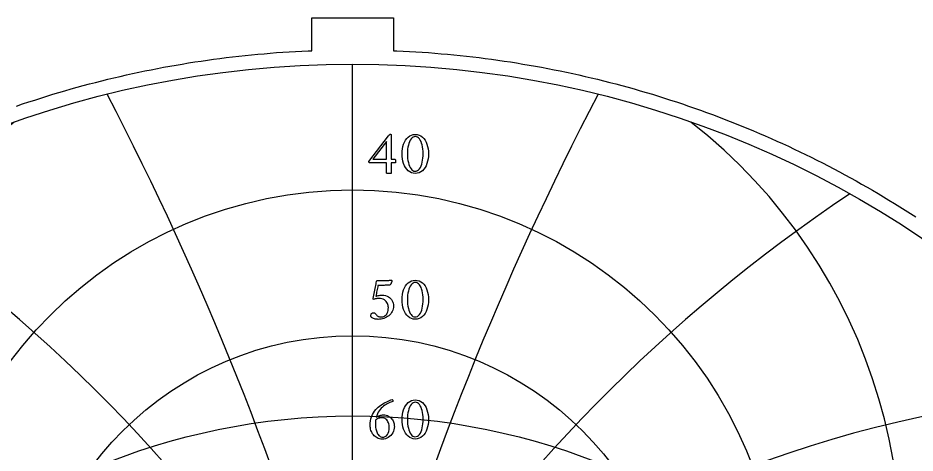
# Model space of a CAD drawing. Header units: millimetres. Extents: x -32.4 to 32.4, y -32.4 to 33.4.
# Drawn here: x -10.48 to 17.62, y 19.72 to 33.35 of the extents above; entities that cross this region are included whole.
import ezdxf

# ---------------------------------------------------------------- set-up
doc = ezdxf.new("R2010")
doc.units = ezdxf.units.MM
for name, color, linetype in [('CUT_OUTER', 1, 'Continuous'), ('ENGRAVE', 7, 'Continuous'), ('ENGRAVE_FINE', 8, 'Continuous'), ('TEXT', 5, 'Continuous')]:
    doc.layers.add(name, color=color, linetype=linetype)

msp = doc.modelspace()

# ---------------------------------------------------------------- linework, layer by layer
at = {"layer": 'CUT_OUTER'}
msp.add_lwpolyline([(-10.5238, 30.5904), (-10.3359, 30.6544), (-10.1476, 30.7172), (-9.9589, 30.7789), (-9.7699, 30.8395), (-9.5805, 30.8988), (-9.3907, 30.957), (-9.2006, 31.0141), (-9.0101, 31.0699), (-8.8193, 31.1246), (-8.6282, 31.1782), (-8.4367, 31.2305), (-8.2449, 31.2817), (-8.0528, 31.3317), (-7.8604, 31.3805), (-7.6677, 31.4282), (-7.4747, 31.4746), (-7.2815, 31.5199), (-7.0879, 31.564), (-6.8941, 31.6069), (-6.7001, 31.6486), (-6.5057, 31.6891), (-6.3112, 31.7284), (-6.1164, 31.7665), (-5.9213, 31.8035), (-5.7261, 31.8392), (-5.5306, 31.8737), (-5.3349, 31.9071), (-5.1391, 31.9392), (-4.943, 31.9701), (-4.7467, 31.9999), (-4.5503, 32.0284), (-4.3537, 32.0557), (-4.1569, 32.0818), (-3.96, 32.1067), (-3.7629, 32.1304), (-3.5657, 32.1529), (-3.3683, 32.1742), (-3.1709, 32.1942), (-2.9733, 32.2131), (-2.7755, 32.2307), (-2.5777, 32.2471), (-2.3798, 32.2623), (-2.1818, 32.2763), (-1.9837, 32.2891), (-1.7856, 32.3007), (-1.5873, 32.311), (-1.3891, 32.3202), (-1.2775, 32.3246), (-1.2775, 33.35), (1.2775, 33.35), (1.2775, 32.3246), (1.3891, 32.3202), (1.5873, 32.311), (1.7856, 32.3007), (1.9837, 32.2891), (2.1818, 32.2763), (2.3798, 32.2623), (2.5777, 32.2471), (2.7755, 32.2307), (2.9733, 32.2131), (3.1709, 32.1942), (3.3683, 32.1742), (3.5657, 32.1529), (3.7629, 32.1304), (3.96, 32.1067), (4.1569, 32.0818), (4.3537, 32.0557), (4.5503, 32.0284), (4.7467, 31.9999), (4.943, 31.9701), (5.1391, 31.9392), (5.3349, 31.9071), (5.5306, 31.8737), (5.7261, 31.8392), (5.9213, 31.8035), (6.1164, 31.7665), (6.3112, 31.7284), (6.5057, 31.6891), (6.7001, 31.6486), (6.8941, 31.6069), (7.0879, 31.564), (7.2815, 31.5199), (7.4747, 31.4746), (7.6677, 31.4282), (7.8604, 31.3805), (8.0528, 31.3317), (8.2449, 31.2817), (8.4367, 31.2305), (8.6282, 31.1782), (8.8193, 31.1246), (9.0101, 31.0699), (9.2006, 31.0141), (9.3907, 30.957), (9.5805, 30.8988), (9.7699, 30.8395), (9.9589, 30.7789), (10.1476, 30.7172), (10.3359, 30.6544), (10.5238, 30.5904), (10.7113, 30.5252), (10.8984, 30.459), (11.0851, 30.3915), (11.2713, 30.3229), (11.4572, 30.2532), (11.6426, 30.1823), (11.8276, 30.1103), (12.0121, 30.0372), (12.1962, 29.9629), (12.3798, 29.8875), (12.563, 29.811), (12.7456, 29.7333), (12.9278, 29.6546), (13.1096, 29.5747), (13.2908, 29.4937), (13.4715, 29.4116), (13.6517, 29.3284), (13.8314, 29.2441), (14.0106, 29.1586), (14.1892, 29.0721), (14.3674, 28.9845), (14.5449, 28.8958), (14.722, 28.806), (14.8984, 28.7151), (15.0743, 28.6232), (15.2497, 28.5302), (15.4245, 28.436), (15.5986, 28.3409), (15.7722, 28.2446), (15.9453, 28.1473), (16.1177, 28.0489), (16.2895, 27.9495), (16.4607, 27.849), (16.6312, 27.7475), (16.8012, 27.645), (16.9705, 27.5413), (17.1391, 27.4367), (17.3072, 27.331), (17.4745, 27.2243), (17.6413, 27.1166)], dxfattribs=at)
at = {"layer": 'ENGRAVE'}
msp.add_lwpolyline([(0, -31.9), (0, 31.9)], dxfattribs=at)
for centre, radius in [((0, 0), 31.9), ((0, 14.5747), 13.3889), ((0, 13.2116), 10.184), ((0, 0), 20.8814)]:
    msp.add_circle(centre, radius, dxfattribs=at)
for centre, radius, start, end in [((0, 16.553), 17.191, 128.06492, 51.93508), ((0, 19.4782), 21.9497, 169.45964, 10.54036)]:
    msp.add_arc(centre, radius, start, end, dxfattribs=at)
at = {"layer": 'ENGRAVE_FINE'}
for centre, radius, start, end in [((-93.4546, -13.8211), 96.7513, 4.538076, 27.570466), ((-93.4546, -13.8211), 96.7513, 4.538076, 27.570466), ((93.4546, -13.8211), 96.7513, 152.429534, 175.461924), ((93.4546, -13.8211), 96.7513, 152.429534, 175.461924), ((-43.3724, -13.8211), 50.0822, 9.22112, 56.28768), ((-43.3724, -13.8211), 50.0822, 9.22112, 56.28768), ((43.3724, -13.8211), 50.0822, 123.71232, 170.77888), ((43.3724, -13.8211), 50.0822, 123.71232, 170.77888), ((-25.0411, -13.8211), 35.4134, 14.21214, 87.52505), ((-25.0411, -13.8211), 35.4134, 14.21214, 87.52505), ((25.0411, -13.8211), 35.4134, 92.47495, 165.78786), ((25.0411, -13.8211), 35.4134, 92.47495, 165.78786)]:
    msp.add_arc(centre, radius, start, end, dxfattribs=at)
at = {"layer": 'TEXT'}
for points in [[(1.1812, 29.7075), (1.1884, 29.7068), (1.1945, 29.7046), (1.1996, 29.701), (1.2035, 29.6959), (1.2065, 29.69), (1.2086, 29.6842), (1.2099, 29.6784), (1.2103, 29.6726), (1.2103, 28.9246), (1.323, 28.9246), (1.3277, 28.9231), (1.3322, 28.9188), (1.3365, 28.9115), (1.3405, 28.9013), (1.3439, 28.8891), (1.3463, 28.876), (1.3478, 28.8619), (1.3483, 28.8469), (1.3479, 28.8369), (1.3468, 28.8284), (1.345, 28.8214), (1.3424, 28.8158), (1.2103, 28.8158), (1.2103, 28.4836), (1.2095, 28.4833), (1.2072, 28.4824), (1.2032, 28.4809), (1.1977, 28.4787), (1.1887, 28.4766), (1.1741, 28.4751), (1.1542, 28.4742), (1.1287, 28.4739), (1.099, 28.4749), (1.0777, 28.4778), (1.065, 28.4826), (1.0607, 28.4894), (1.0607, 28.8158), (0.5265, 28.8158), (0.5219, 28.819), (0.518, 28.8228), (0.5146, 28.8273), (0.5119, 28.8323), (0.5098, 28.8375), (0.5083, 28.8423), (0.5074, 28.8467), (0.5071, 28.8508), (1.1248, 29.659), (1.1302, 29.6652), (1.1365, 29.6723), (1.1438, 29.6803), (1.152, 29.6891), (1.1604, 29.6971), (1.1681, 29.7029), (1.175, 29.7064), (1.1812, 29.7075)], [(1.9622, 29.7017), (2.0266, 29.6965), (2.0858, 29.6808), (2.1397, 29.6547), (2.1885, 29.6182), (2.2318, 29.5729), (2.2696, 29.5208), (2.3018, 29.4617), (2.3284, 29.3957), (2.3492, 29.3246), (2.3641, 29.2503), (2.373, 29.1726), (2.376, 29.0917), (2.3729, 29.0107), (2.3638, 28.9331), (2.3487, 28.8587), (2.3274, 28.7876), (2.3004, 28.7216), (2.2679, 28.6623), (2.23, 28.6099), (2.1866, 28.5642), (2.1379, 28.5272), (2.0843, 28.5008), (2.0257, 28.485), (1.9622, 28.4797), (1.9002, 28.485), (1.8427, 28.5008), (1.7895, 28.5272), (1.7407, 28.5642), (1.6968, 28.6099), (1.6584, 28.6623), (1.6254, 28.7216), (1.5979, 28.7876), (1.5762, 28.8587), (1.5608, 28.9331), (1.5515, 29.0107), (1.5484, 29.0917), (1.5514, 29.1726), (1.5605, 29.2503), (1.5757, 29.3246), (1.5969, 29.3957), (1.624, 29.4617), (1.6567, 29.5208), (1.6949, 29.5729), (1.7388, 29.6182), (1.7877, 29.6547), (1.8412, 29.6808), (1.8994, 29.6965), (1.9622, 29.7017)], [(1.9719, 29.6318), (1.9335, 29.6272), (1.8978, 29.6135), (1.865, 29.5908), (1.8349, 29.5589), (1.8079, 29.5194), (1.7842, 29.4737), (1.7637, 29.4218), (1.7465, 29.3637), (1.7329, 29.3008), (1.7232, 29.2345), (1.7174, 29.1648), (1.7154, 29.0917), (1.7174, 29.0194), (1.7232, 28.9501), (1.7329, 28.8839), (1.7465, 28.8207), (1.7635, 28.7621), (1.7832, 28.7097), (1.8057, 28.6635), (1.831, 28.6235), (1.8588, 28.5912), (1.8886, 28.5681), (1.9205, 28.5543), (1.9544, 28.5496), (1.9953, 28.5544), (2.0326, 28.5686), (2.0662, 28.5923), (2.0962, 28.6254), (2.1226, 28.6665), (2.1455, 28.7138), (2.1649, 28.7675), (2.1807, 28.8275), (2.1931, 28.8919), (2.2019, 28.9591), (2.2071, 29.0289), (2.2089, 29.1014), (2.207, 29.1743), (2.2014, 29.2435), (2.192, 29.3088), (2.1788, 29.3705), (2.1623, 29.4272), (2.1428, 29.4778), (2.1205, 29.5224), (2.0952, 29.5608), (2.0675, 29.5919), (2.0377, 29.614), (2.0058, 29.6273), (1.9719, 29.6318)], [(1.0607, 29.4802), (0.6353, 28.9246), (1.0607, 28.9246)], [(0.9286, 24.6675), (0.9828, 24.6643), (1.0328, 24.6549), (1.0785, 24.6391), (1.12, 24.617), (1.1571, 24.5901), (1.1897, 24.5599), (1.2178, 24.5265), (1.2414, 24.4897), (1.2601, 24.451), (1.2735, 24.4118), (1.2815, 24.3719), (1.2842, 24.3314), (1.2815, 24.284), (1.2737, 24.2389), (1.2607, 24.1961), (1.2424, 24.1556), (1.2198, 24.1177), (1.1938, 24.0827), (1.1644, 24.0507), (1.1316, 24.0215), (1.0961, 23.9955), (1.0586, 23.9727), (1.0189, 23.9532), (0.9772, 23.937), (0.9342, 23.9243), (0.8907, 23.9152), (0.8468, 23.9097), (0.8024, 23.9079), (0.7827, 23.9085), (0.7608, 23.9105), (0.7366, 23.9139), (0.7101, 23.9186), (0.6831, 23.9247), (0.6574, 23.9324), (0.633, 23.9417), (0.61, 23.9526), (0.6056, 23.9564), (0.6003, 23.9623), (0.594, 23.97), (0.5867, 23.9798), (0.5799, 23.9906), (0.5751, 24.0016), (0.5721, 24.0129), (0.5712, 24.0244), (0.5727, 24.0439), (0.5772, 24.0613), (0.5848, 24.0769), (0.5955, 24.0905), (0.608, 24.1015), (0.6214, 24.1094), (0.6357, 24.1142), (0.6508, 24.1157), (0.6692, 24.1139), (0.6855, 24.1082), (0.6998, 24.0988), (0.712, 24.0856), (0.7232, 24.071), (0.7346, 24.0572), (0.7461, 24.0443), (0.7577, 24.0322), (0.7719, 24.0196), (0.7875, 24.0091), (0.8045, 24.0007), (0.8228, 23.9943), (0.8416, 23.9896), (0.8604, 23.9863), (0.879, 23.9843), (0.8975, 23.9836), (0.9229, 23.9854), (0.9483, 23.9907), (0.9739, 23.9995), (0.9995, 24.0118), (1.0242, 24.0282), (1.0469, 24.0492), (1.0675, 24.0748), (1.086, 24.1051), (1.1013, 24.1403), (1.1122, 24.1811), (1.1188, 24.2273), (1.121, 24.2789), (1.1191, 24.3094), (1.1134, 24.3404), (1.104, 24.372), (1.0908, 24.4042), (1.0735, 24.4356), (1.0518, 24.4645), (1.0255, 24.4909), (0.9947, 24.515), (0.9589, 24.535), (0.9175, 24.5492), (0.8705, 24.5578), (0.8179, 24.5606), (0.801, 24.5601), (0.7815, 24.5584), (0.7592, 24.5557), (0.7344, 24.5519), (0.71, 24.5473), (0.6892, 24.5424), (0.6721, 24.5371), (0.6586, 24.5315), (0.6557, 24.532), (0.653, 24.5337), (0.6504, 24.5364), (0.6479, 24.5402), (0.6458, 24.5447), (0.6443, 24.5492), (0.6434, 24.5539), (0.643, 24.5587), (0.6537, 24.6121), (0.6644, 24.6655), (0.6751, 24.719), (0.6858, 24.7724), (0.6963, 24.8249), (0.7064, 24.8756), (0.7162, 24.9245), (0.7256, 24.9715), (0.7343, 25.0155), (0.7419, 25.0553), (0.7484, 25.0908), (0.7538, 25.1221), (1.0335, 25.1221), (1.0531, 25.1223), (1.0729, 25.1231), (1.0929, 25.1243), (1.1132, 25.126), (1.1327, 25.128), (1.1506, 25.1301), (1.1667, 25.1323), (1.1812, 25.1347), (1.1931, 25.1368), (1.2016, 25.1384), (1.2067, 25.1393), (1.2084, 25.1396), (1.2131, 25.1368), (1.2174, 25.1342), (1.2213, 25.1319), (1.2249, 25.1299), (1.2279, 25.1277), (1.23, 25.125), (1.2313, 25.1218), (1.2317, 25.1182), (1.2313, 25.1141), (1.23, 25.1078), (1.2279, 25.0991), (1.2249, 25.0881), (1.2211, 25.0756), (1.2166, 25.0626), (1.2114, 25.0489), (1.2055, 25.0347), (1.1989, 25.0206), (1.1916, 25.0075), (1.1838, 24.9953), (1.1754, 24.9841), (1.155, 24.9822), (1.1326, 24.9803), (1.1083, 24.9783), (1.0821, 24.9764), (1.0537, 24.9747), (1.0229, 24.9735), (0.9896, 24.9727), (0.9539, 24.9725), (0.7946, 24.9725), (0.7859, 24.9296), (0.7773, 24.8863), (0.7689, 24.8426), (0.7606, 24.7986), (0.7523, 24.755), (0.7438, 24.7124), (0.7353, 24.6709), (0.7266, 24.6306), (0.7475, 24.638), (0.7715, 24.6449), (0.7985, 24.6512), (0.8286, 24.6568), (0.8585, 24.6615), (0.8852, 24.6648), (0.9085, 24.6668), (0.9286, 24.6675)], [(1.9622, 25.1337), (2.0266, 25.1285), (2.0858, 25.1129), (2.1397, 25.0868), (2.1885, 25.0502), (2.2318, 25.005), (2.2696, 24.9528), (2.3018, 24.8938), (2.3284, 24.8278), (2.3492, 24.7567), (2.3641, 24.6823), (2.373, 24.6046), (2.376, 24.5237), (2.3729, 24.4428), (2.3638, 24.3651), (2.3487, 24.2908), (2.3274, 24.2197), (2.3004, 24.1536), (2.2679, 24.0944), (2.23, 24.0419), (2.1866, 23.9963), (2.1379, 23.9593), (2.0843, 23.9329), (2.0257, 23.917), (1.9622, 23.9118), (1.9002, 23.917), (1.8427, 23.9329), (1.7895, 23.9593), (1.7407, 23.9963), (1.6968, 24.0419), (1.6584, 24.0944), (1.6254, 24.1536), (1.5979, 24.2197), (1.5762, 24.2908), (1.5608, 24.3651), (1.5515, 24.4428), (1.5484, 24.5237), (1.5514, 24.6046), (1.5605, 24.6823), (1.5757, 24.7567), (1.5969, 24.8278), (1.624, 24.8938), (1.6567, 24.9528), (1.6949, 25.005), (1.7388, 25.0502), (1.7877, 25.0868), (1.8412, 25.1129), (1.8994, 25.1285), (1.9622, 25.1337)], [(1.9719, 25.0638), (1.9335, 25.0592), (1.8978, 25.0456), (1.865, 25.0228), (1.8349, 24.9909), (1.8079, 24.9514), (1.7842, 24.9057), (1.7637, 24.8538), (1.7465, 24.7957), (1.7329, 24.7328), (1.7232, 24.6665), (1.7174, 24.5968), (1.7154, 24.5237), (1.7174, 24.4514), (1.7232, 24.3821), (1.7329, 24.3159), (1.7465, 24.2527), (1.7635, 24.1941), (1.7832, 24.1417), (1.8057, 24.0955), (1.831, 24.0555), (1.8588, 24.0232), (1.8886, 24.0002), (1.9205, 23.9863), (1.9544, 23.9817), (1.9953, 23.9864), (2.0326, 24.0006), (2.0662, 24.0243), (2.0962, 24.0575), (2.1226, 24.0985), (2.1455, 24.1459), (2.1649, 24.1995), (2.1807, 24.2595), (2.1931, 24.324), (2.2019, 24.3911), (2.2071, 24.4609), (2.2089, 24.5334), (2.207, 24.6063), (2.2014, 24.6755), (2.192, 24.7409), (2.1788, 24.8025), (2.1623, 24.8592), (2.1428, 24.9098), (2.1205, 24.9544), (2.0952, 24.9929), (2.0675, 25.0239), (2.0377, 25.0461), (2.0058, 25.0594), (1.9719, 25.0638)], [(0.9597, 20.9151), (1.0073, 20.9128), (1.0508, 20.9059), (1.0903, 20.8943), (1.1258, 20.8782), (1.1576, 20.8585), (1.186, 20.8362), (1.2111, 20.8114), (1.2327, 20.784), (1.2512, 20.755), (1.2669, 20.7252), (1.2798, 20.6947), (1.29, 20.6635), (1.2976, 20.6327), (1.3031, 20.6035), (1.3064, 20.5759), (1.3075, 20.5499), (1.3042, 20.4983), (1.2946, 20.4486), (1.2785, 20.4007), (1.256, 20.3546), (1.2281, 20.3116), (1.1958, 20.273), (1.1591, 20.2388), (1.118, 20.2089), (1.0734, 20.1847), (1.026, 20.1674), (0.9758, 20.157), (0.9228, 20.1536), (0.8811, 20.1559), (0.8415, 20.163), (0.8039, 20.1749), (0.7684, 20.1914), (0.7351, 20.2119), (0.7045, 20.2354), (0.6764, 20.2619), (0.6508, 20.2915), (0.6279, 20.3235), (0.6078, 20.3573), (0.5905, 20.3929), (0.576, 20.4304), (0.5645, 20.4687), (0.5564, 20.5069), (0.5514, 20.545), (0.5498, 20.5829), (0.5527, 20.6548), (0.5615, 20.7247), (0.576, 20.7927), (0.5964, 20.8588), (0.6224, 20.9218), (0.6537, 20.9807), (0.6904, 21.0354), (0.7324, 21.0861), (0.7677, 21.1223), (0.8055, 21.157), (0.8459, 21.1903), (0.8888, 21.2221), (0.9332, 21.2521), (0.9782, 21.2799), (1.0236, 21.3055), (1.0695, 21.3289), (1.1148, 21.3497), (1.1586, 21.3673), (1.2008, 21.3817), (1.2414, 21.393), (1.2476, 21.3916), (1.2526, 21.3874), (1.2563, 21.3805), (1.2589, 21.3707), (1.2606, 21.3603), (1.2618, 21.3515), (1.2625, 21.3443), (1.2628, 21.3386), (1.2316, 21.3279), (1.1984, 21.3153), (1.1632, 21.3007), (1.1258, 21.2842), (1.0874, 21.2653), (1.0488, 21.2434), (1.0102, 21.2187), (0.9714, 21.191), (0.9335, 21.16), (0.8975, 21.1252), (0.8635, 21.0866), (0.8315, 21.0443), (0.8022, 20.9977), (0.7766, 20.9464), (0.7546, 20.8904), (0.7363, 20.8296), (0.7623, 20.8489), (0.7897, 20.8658), (0.8186, 20.8804), (0.849, 20.8928), (0.8792, 20.9025), (0.9077, 20.9095), (0.9346, 20.9137), (0.9597, 20.9151)], [(1.9622, 21.3814), (2.0266, 21.3761), (2.0858, 21.3605), (2.1397, 21.3344), (2.1885, 21.2978), (2.2318, 21.2526), (2.2696, 21.2005), (2.3018, 21.1414), (2.3284, 21.0754), (2.3492, 21.0043), (2.3641, 20.9299), (2.373, 20.8523), (2.376, 20.7713), (2.3729, 20.6904), (2.3638, 20.6128), (2.3487, 20.5384), (2.3274, 20.4673), (2.3004, 20.4013), (2.2679, 20.342), (2.23, 20.2895), (2.1866, 20.2439), (2.1379, 20.2069), (2.0843, 20.1805), (2.0257, 20.1647), (1.9622, 20.1594), (1.9002, 20.1647), (1.8427, 20.1805), (1.7895, 20.2069), (1.7407, 20.2439), (1.6968, 20.2895), (1.6584, 20.342), (1.6254, 20.4013), (1.5979, 20.4673), (1.5762, 20.5384), (1.5608, 20.6128), (1.5515, 20.6904), (1.5484, 20.7713), (1.5514, 20.8523), (1.5605, 20.9299), (1.5757, 21.0043), (1.5969, 21.0754), (1.624, 21.1414), (1.6567, 21.2005), (1.6949, 21.2526), (1.7388, 21.2978), (1.7877, 21.3344), (1.8412, 21.3605), (1.8994, 21.3761), (1.9622, 21.3814)], [(1.9719, 21.3114), (1.9335, 21.3069), (1.8978, 21.2932), (1.865, 21.2704), (1.8349, 21.2386), (1.8079, 21.1991), (1.7842, 21.1533), (1.7637, 21.1014), (1.7465, 21.0433), (1.7329, 20.9804), (1.7232, 20.9141), (1.7174, 20.8444), (1.7154, 20.7713), (1.7174, 20.699), (1.7232, 20.6298), (1.7329, 20.5635), (1.7465, 20.5003), (1.7635, 20.4417), (1.7832, 20.3894), (1.8057, 20.3432), (1.831, 20.3031), (1.8588, 20.2708), (1.8886, 20.2478), (1.9205, 20.2339), (1.9544, 20.2293), (1.9953, 20.2341), (2.0326, 20.2483), (2.0662, 20.2719), (2.0962, 20.3051), (2.1226, 20.3461), (2.1455, 20.3935), (2.1649, 20.4472), (2.1807, 20.5071), (2.1931, 20.5716), (2.2019, 20.6388), (2.2071, 20.7086), (2.2089, 20.7811), (2.207, 20.854), (2.2014, 20.9231), (2.192, 20.9885), (2.1788, 21.0501), (2.1623, 21.1068), (2.1428, 21.1575), (2.1205, 21.202), (2.0952, 21.2405), (2.0675, 21.2715), (2.0377, 21.2937), (2.0058, 21.307), (1.9719, 21.3114)], [(0.7208, 20.7461), (0.7189, 20.7304), (0.7174, 20.7145), (0.716, 20.6984), (0.7149, 20.682), (0.7141, 20.6655), (0.7135, 20.649), (0.7131, 20.6324), (0.713, 20.6159), (0.7138, 20.5835), (0.7164, 20.5504), (0.7206, 20.5165), (0.7266, 20.4819), (0.7343, 20.4475), (0.7438, 20.4144), (0.7552, 20.3824), (0.7684, 20.3517), (0.7833, 20.323), (0.8002, 20.2971), (0.8188, 20.2739), (0.8393, 20.2536), (0.8615, 20.237), (0.8854, 20.2252), (0.911, 20.2181), (0.9383, 20.2157), (0.9819, 20.2211), (1.0214, 20.2371), (1.0567, 20.2638), (1.0879, 20.3012), (1.1134, 20.3466), (1.1316, 20.3974), (1.1426, 20.4535), (1.1462, 20.5149), (1.1447, 20.555), (1.1401, 20.5936), (1.1326, 20.6307), (1.1219, 20.6664), (1.108, 20.6997), (1.0906, 20.7296), (1.0697, 20.756), (1.0452, 20.7791), (1.0169, 20.7978), (0.9845, 20.8112), (0.9479, 20.8192), (0.9073, 20.8219), (0.8863, 20.8211), (0.8643, 20.8187), (0.8411, 20.8148), (0.8169, 20.8092), (0.7923, 20.8005), (0.7681, 20.7871), (0.7443, 20.769), (0.7208, 20.7461)]]:
    msp.add_lwpolyline(points, close=True, dxfattribs=at)

doc.saveas('drawing.dxf')
